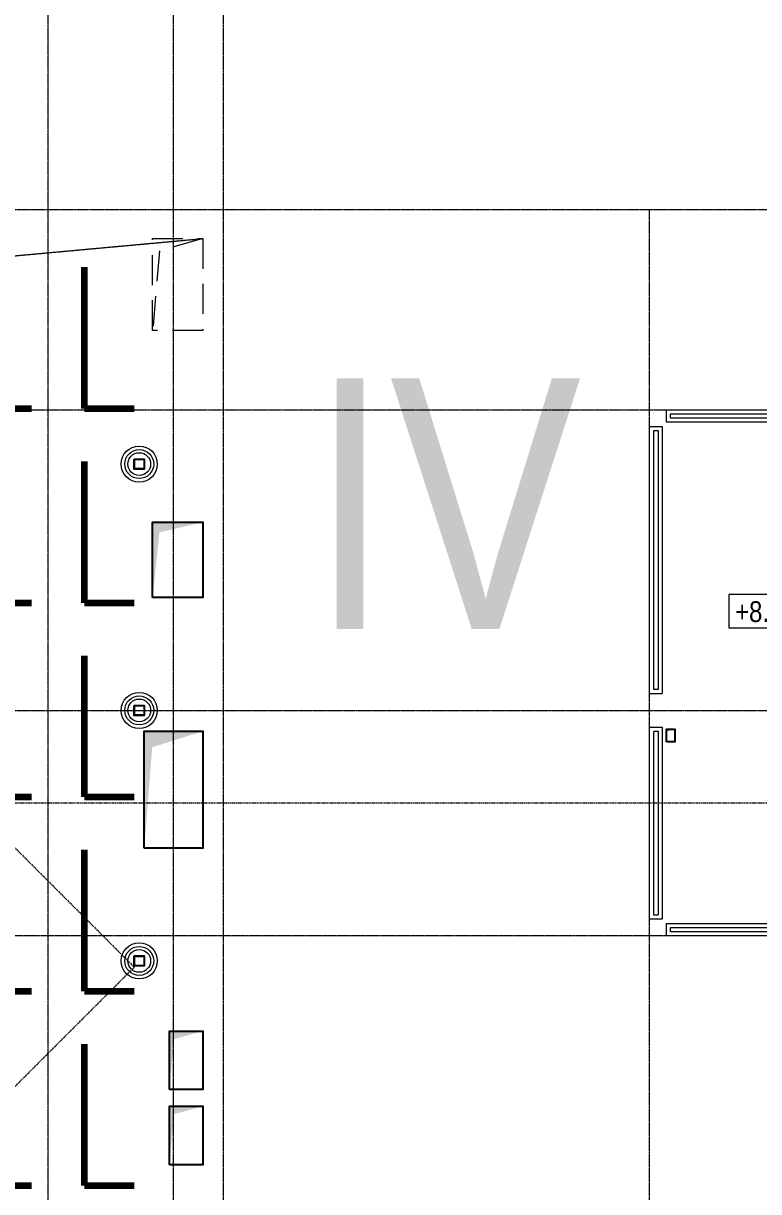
# Model space of a CAD drawing. Header units: millimetres. Extents: x -65509 to 912790, y 446 to 713294.
# Drawn here: x 180699 to 189502, y 374414 to 388404 of the extents above; entities that cross this region are included whole.
import ezdxf
from ezdxf.enums import TextEntityAlignment as Align

# ---------------------------------------------------------------- set-up
doc = ezdxf.new("R2010")
doc.units = ezdxf.units.MM
for name, pattern in [('CENTER2', [28.575, 19.05, -3.175, 3.175, -3.175]), ('DASHED', [19.05, 12.7, -6.35]), ('HIDDEN', [9.525, 6.35, -3.175])]:
    doc.linetypes.add(name, pattern=pattern)
for name, color, linetype, lineweight in [('5.3) ММП плитка 6.1', 5, 'Continuous', 120), ('АР_Отметка', 250, 'Continuous', 13), ('АР_Разрезы марка', 7, 'Continuous', 13), ('АР_Стены ЖБ', 250, 'Continuous', 35), ('АР_Тонкая', 250, 'Continuous', 5), ('КМ_Фахверки', 250, 'Continuous', 25), ('ОВ_Классы', 250, 'Continuous', 0), ('ОВ_Кондиционирование', 250, 'Continuous', 25), ('ОВ_Шахты_блок 4.1', 250, 'Continuous', 25), ('ПБ_Шторы', 8, 'Continuous', 5), ('РД_Оси_100', 250, 'Continuous', 0)]:
    doc.layers.add(name, color=color, linetype=linetype, lineweight=lineweight)
doc.layers.add('АР_Делит', color=250, linetype='Continuous', lineweight=0, plot=False)
doc.styles.add('Arial_Narrow_08', font='ARIALN.TTF', dxfattribs={"width": 0.8})
doc.styles.add('style1', font='ARIALN.TTF')

# ---------------------------------------------------------------- blocks, each defined once
blk = doc.blocks.new('СОШ_2200_АР_ОСИ_М100_28.05.24')
at = {"layer": 'РД_Оси_100', "linetype": 'CENTER2'}
for p, q in [((63600, -6155), (63600, 139938.679)), ((65100, -6155), (65100, 139938.679)), ((-5954.958, 90900), (119910, 90900)), ((70800, -6155), (70800, 90900)), ((-5954.958, 88500), (119910, 88500)), ((-5954.958, 84900), (119910, 84900)), ((119910, 82200), (-5954.958, 82200))]:
    blk.add_line(p, q, dxfattribs=at)
blk.add_lwpolyline([(65700, -6155), (65700, 139938.679)], dxfattribs=at)
blk = doc.blocks.new('Отметка_план')
at = {"color": 7}
blk.add_lwpolyline([(0, 0), (10, 0), (10, 4), (0, 4)], close=True, dxfattribs=at)
at = {"style": 'Arial_Narrow_08', "width": 0.8}
blk.add_attdef('OTMG', text='', height=2.5, dxfattribs=at).set_placement((9.06, 0.7), align=Align.RIGHT)
blk = doc.blocks.new('otv')
at = {"linetype": 'Continuous'}
blk.add_lwpolyline([(0, -1), (0, 0), (1, 0), (1, -1)], close=True, dxfattribs=at)
blk.add_solid([(0, -1), (0, 0), (0.1346, -0.1366), (1, 0)], dxfattribs=at)
blk = doc.blocks.new('otv пунктир')
at = {"linetype": 'HIDDEN', "ltscale": 0.07}
blk.add_lwpolyline([(0, 0), (0, 1), (1, 1), (1, 0)], close=True, dxfattribs=at)
blk.add_lwpolyline([(0, 1), (0.135, 0.137), (1, 0)], dxfattribs=at)
blk = doc.blocks.new('Ф_крпич 120')
at = {"layer": 'АР_Делит', "color": 1}
for radius in [216, 173, 136]:
    blk.add_circle((60, -60), radius, dxfattribs=at)
at = {"layer": 'КМ_Фахверки'}
blk.add_lwpolyline([(0, 0), (120, 0), (120, -120), (0, -120)], close=True, dxfattribs=at)
at = {"layer": 'КМ_Фахверки', "lineweight": 5}
blk.add_lwpolyline([(6, -6), (114, -6), (114, -114), (6, -114)], close=True, dxfattribs=at)

msp = doc.modelspace()

# ---------------------------------------------------------------- hatches: boundary and pattern name
at = {"layer": '5.3) ММП плитка 6.1'}
h = msp.add_hatch(dxfattribs=at)
h.set_pattern_fill('ANGLE', color=256, scale=333)
h.set_pattern_definition([(0, (0, 0), (0, 2326.005), [1691.64, -634.365]), (90, (0, 0), (-2326.005, 1e-13), [1691.64, -634.365])])
h.paths.add_polyline_path([(166997.159, 385826.734), (163447.205, 385826.734), (163447.205, 380376.733), (165247.159, 380376.733), (165247.159, 373976.733), (163927.159, 373976.733), (163927.159, 373696.836), (163447.205, 373696.836), (163447.205, 368376.733), (166997.159, 368376.733)])
h.paths.add_polyline_path([(182027.159, 385826.733), (175697.159, 385826.733), (175697.159, 368176.733), (179397.159, 368176.733), (179397.159, 372396.733), (182027.159, 372396.733)])

# ---------------------------------------------------------------- linework, layer by layer
at = {"layer": 'АР_Разрезы марка', "linetype": 'DASHED', "lineweight": 0}
msp.add_line((235741.979, 379066.203), (114878.266, 379066.203), dxfattribs=at)
at = {"layer": 'АР_Стены ЖБ', "linetype": 'HIDDEN', "lineweight": 0}
msp.add_lwpolyline([(167557.159, 373926.733), (167557.159, 368376.733), (168456.023, 384508.003), (182847.156, 385826.733)], dxfattribs=at)
at = {"layer": 'АР_Тонкая', "linetype": 'DASHED', "lineweight": 0}
for p in [(174962.159, 384166.733), (174962.159, 370036.733)]:
    msp.add_line(p, (182027.159, 377101.733), dxfattribs=at)
at = {"layer": 'ПБ_Шторы', "linetype": 'HIDDEN'}
for points in [[(193697.159, 383776.733), (193697.159, 383626.733), (188397.159, 383626.733), (188397.159, 383776.733)], [(193647.159, 383726.733), (193647.159, 383676.733), (188447.159, 383676.733), (188447.159, 383726.733)], [(188197.159, 379976.733), (188347.159, 379976.733), (188347.159, 377676.733), (188197.159, 377676.733)], [(188247.159, 379926.733), (188297.159, 379926.733), (188297.159, 377726.733), (188247.159, 377726.733)], [(193697.159, 377626.733), (193697.159, 377476.733), (188397.159, 377476.733), (188397.159, 377626.733)], [(193647.159, 377576.733), (193647.159, 377526.733), (188447.159, 377526.733), (188447.159, 377576.733)]]:
    msp.add_lwpolyline(points, close=True, dxfattribs=at)
at = {"layer": 'ПБ_Шторы', "linetype": 'HIDDEN', "elevation": -133.85}
for points in [[(188197.159, 383576.733), (188347.159, 383576.733), (188347.159, 380376.733), (188197.159, 380376.733)], [(188247.159, 383526.733), (188297.159, 383526.733), (188297.159, 380426.733), (188247.159, 380426.733)]]:
    msp.add_lwpolyline(points, close=True, dxfattribs=at)

# ---------------------------------------------------------------- block references
at = {"layer": 'АР_Отметка'}
ref = msp.add_blockref('Отметка_план', (189146.275, 381164.89), dxfattribs=dict(at, xscale=100, yscale=100, zscale=100))
ref.add_attrib('OTMG', '+8.400', dxfattribs={"layer": '0', "color": 0, "height": 250, "style": 'style1'}).set_placement((190103.693, 381484.706), align=Align.TOP_RIGHT)
at = {"layer": 'КМ_Фахверки'}
for p in [(182027.158, 383186.733), (182027.158, 380236.733), (182027.158, 377236.733)]:
    msp.add_blockref('Ф_крпич 120', p, dxfattribs=at)
at = {"layer": 'ОВ_Классы', "xscale": 1100, "yscale": 600, "rotation": 270}
msp.add_blockref('otv пунктир', (182247.159, 385826.733), dxfattribs=at)
at = {"layer": 'ОВ_Кондиционирование', "xscale": 100, "yscale": 150}
msp.add_blockref('otv', (188397.096, 379951.733), dxfattribs=at)
at = {"layer": 'ОВ_Шахты_блок 4.1', "color": 1}
for p, xscale, yscale in [((182247.158, 382430.545), 600, 900), ((182447.158, 376336.151), 400, 700), ((182447.159, 375436.151), 400, 700)]:
    msp.add_blockref('otv', p, dxfattribs=dict(at, xscale=xscale, yscale=yscale))
at = {"layer": 'ОВ_Шахты_блок 4.1', "xscale": 700, "yscale": 1400}
msp.add_blockref('otv', (182147.159, 379926.733), dxfattribs=at)
at = {"layer": 'РД_Оси_100'}
msp.add_blockref('СОШ_2200_АР_ОСИ_М100_28.05.24', (117397.159, 295276.733), dxfattribs=at)

# ---------------------------------------------------------------- texts
at = {"layer": 'АР_Делит', "color": 6, "insert": (185754.735, 382652.796), "char_height": 3000, "width": 19035, "attachment_point": 5, "style": 'style1'}
msp.add_mtext('IV', dxfattribs=at)

doc.saveas('drawing.dxf')
